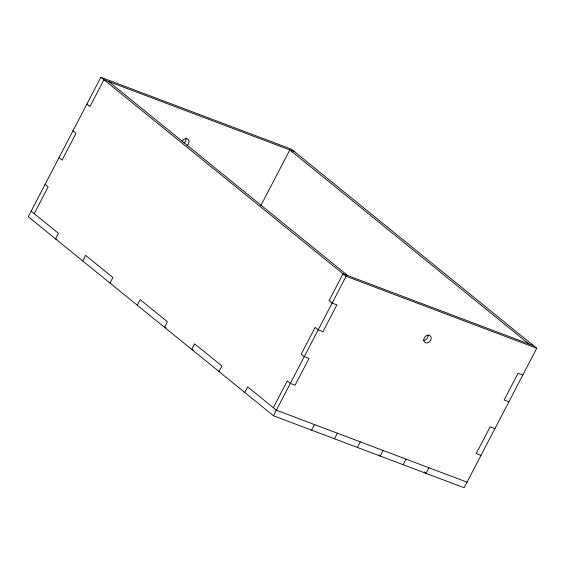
<?xml version="1.0" encoding="UTF-8"?>
<svg xmlns="http://www.w3.org/2000/svg" width="565" height="565" viewBox="0 0 565 565"><rect width="100%" height="100%" fill="white"/><g stroke="black" fill="none" stroke-linecap="round" stroke-linejoin="round"><path stroke-width="0.85" d="M100.853 77.264L28.25 216.734L273.481 415.769L464.148 487.736L536.75 348.266L291.519 149.231L100.853 77.264L346.084 276.292L536.75 348.266M34.218 213.648L48.159 186.867L45.094 184.381M82.744 260.966L85.647 255.387L112.894 277.5L109.991 283.079M137.239 305.192L140.141 299.62L167.395 321.732L164.486 327.312L166.075 327.912M260.748 205.773L289.824 149.923L528.918 343.979M218.98 371.537L221.89 365.958L194.643 343.845L191.733 349.424L193.322 350.025M244.702 392.414L247.604 386.834L276.384 410.19L467.05 482.157M273.319 407.704L287.26 380.923L290.325 383.409L295.092 385.21L309.027 358.429L304.267 356.635L301.194 354.142L315.136 327.368L318.201 329.854L322.968 331.655L336.91 304.874L332.142 303.073L329.077 300.587L343.019 273.806L533.685 345.773M273.481 415.769L346.084 276.292M311.612 430.163L314.514 424.583M334.494 438.8L337.397 433.221M357.37 447.438L360.272 441.858M383.155 450.496L380.252 456.075L379.023 455.079M403.135 464.705L406.037 459.126M428.913 467.764L426.01 473.343L424.174 471.853M294.584 151.717L103.918 79.75L89.983 106.531L86.918 104.038M522.809 375.04L518.041 373.246L504.1 400.02L508.867 401.821M57.086 239.454L55.497 238.854L58.4 233.274L31.153 211.155M494.926 428.602L490.166 426.801L476.224 453.582L480.992 455.383M108.685 81.551L347.786 275.607M72.977 130.819L76.042 133.305L62.101 160.086L59.035 157.6M182.135 141.314A4.245 3.333 -50.9 0 1 188.004 139.23A4.245 3.333 -50.9 0 1 187.1 145.41M185.864 138.241A4.245 3.333 -50.9 0 1 184.035 142.924M428.03 334.791A4.245 3.333 -50.9 0 1 423.362 340.476M428.355 342.538A4.245 3.333 -50.9 0 0 430.17 335.78A4.245 3.333 -50.9 0 0 423.905 338.866A4.245 3.333 -50.9 0 0 428.355 342.538"/></g></svg>
